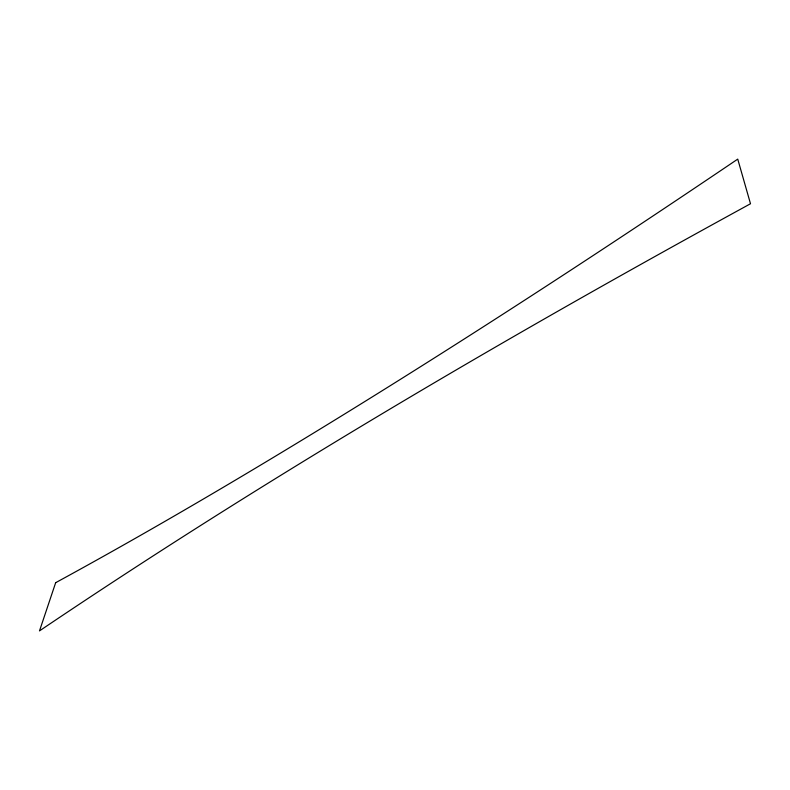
<?xml version="1.0" encoding="UTF-8"?>
<svg xmlns="http://www.w3.org/2000/svg" width="790" height="790" viewBox="0 0 790 790"><rect width="100%" height="100%" fill="white"/><g stroke="black" fill="none" stroke-linecap="round" stroke-linejoin="round"><path stroke-width="1.19" d="M55.665 582.694L39.5 630.884C268.817 476.143 507.871 336.431 750.5 203.751L737.742 159.116A3965.01 463.266 -40 0 1 55.665 582.694"/></g></svg>
